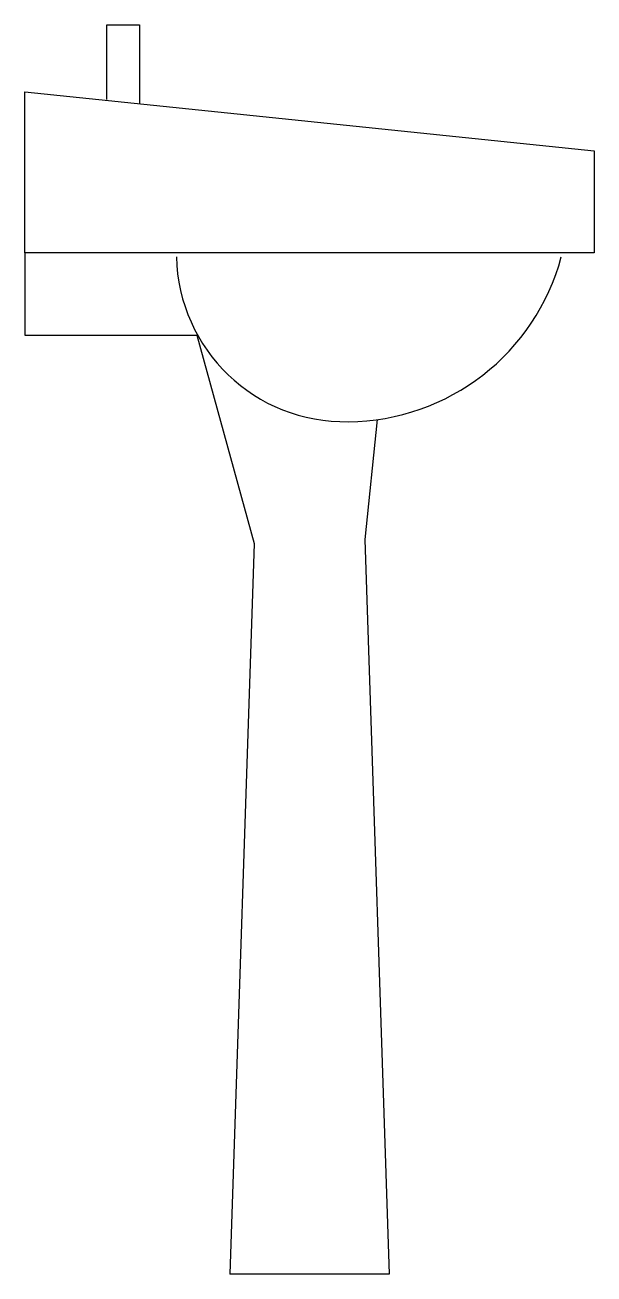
# Model space of a CAD drawing. Extents: x 0 to 408, y 0 to 897.
import ezdxf

# ---------------------------------------------------------------- set-up
doc = ezdxf.new("R2010")
doc.units = 0
doc.header["$LTSCALE"] = 100
doc.layers.get('0').update_dxf_attribs({"linetype": 'CONTINUOUS'})

msp = doc.modelspace()

# ---------------------------------------------------------------- linework, layer by layer
at = {"color": 0}
for points in [[(58.74, 843.05), (58.74, 896.62), (82.23, 896.62), (82.23, 840.23)], [(0, 733.09), (0, 673.88), (123.35, 673.88)], [(123.35, 673.88), (164.47, 524.44), (146.84, 0)], [(252.75, 613.37), (243.76, 527.26), (261.38, 0), (146.84, 0)]]:
    msp.add_lwpolyline(points, dxfattribs=at)
msp.add_lwpolyline([(0, 848.69), (408.23, 806.4), (408.23, 733.09), (0, 733.09)], close=True, dxfattribs=at)
for centre, radius, start, end in [((229.55, 732.74), 120.92, 181.16957, 271.16537), ((230.77, 771.14), 159.3, 270.44793, 345.13421)]:
    msp.add_arc(centre, radius, start, end, dxfattribs=at)

doc.saveas('drawing.dxf')
